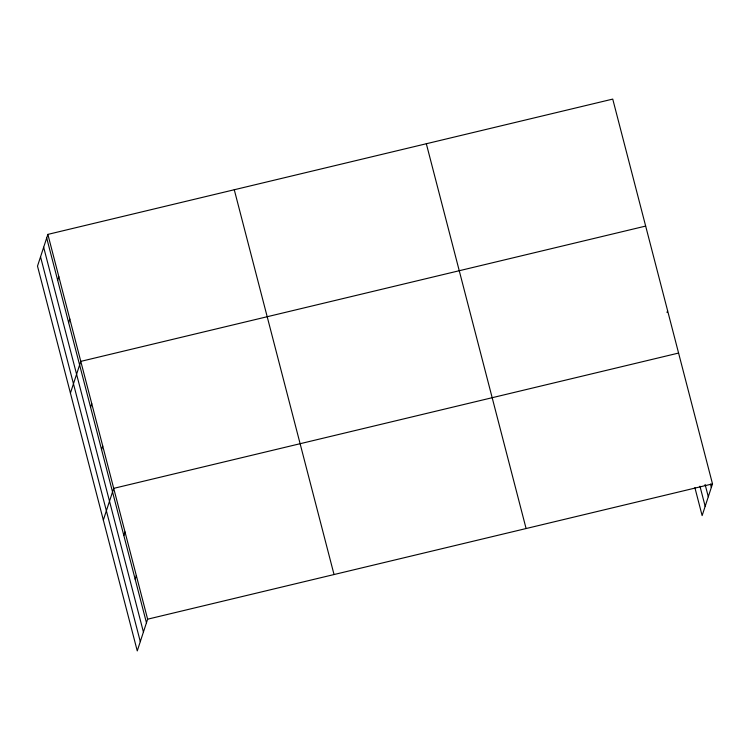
<?xml version="1.0" encoding="UTF-8"?>
<svg xmlns="http://www.w3.org/2000/svg" width="750" height="750" viewBox="0 0 750 750"><rect width="100%" height="100%" fill="white"/><g stroke="black" fill="none" stroke-linecap="round" stroke-linejoin="round"><path stroke-width="1.12" d="M47.869 234.394L37.5 266.109L137.259 650.906L147.628 619.191L47.869 234.394L612.741 99.094L712.5 483.891L702.131 515.606L694.884 487.65M57.675 280.303L58.837 276.722M68.644 322.631L69.816 319.05M70.425 393.094L80.784 361.378L645.656 226.078M90.591 407.278L91.762 403.706M101.569 449.606L102.731 446.034M103.341 520.078L113.709 488.362L678.581 353.062M123.844 535.547L125.016 531.975M135.15 579.159L136.322 575.578M667.022 312.516L667.603 310.734M147.628 619.191L712.5 483.891M710.466 484.116L711.328 487.463M705.103 484.453L708.3 496.753M699.947 486.188L705.169 506.316M426.328 143.747L526.097 528.544M234.272 189.75L334.041 574.547M46.697 237.975L146.456 622.772M43.659 247.256L143.428 632.053M40.538 256.828L140.297 641.625"/></g></svg>
